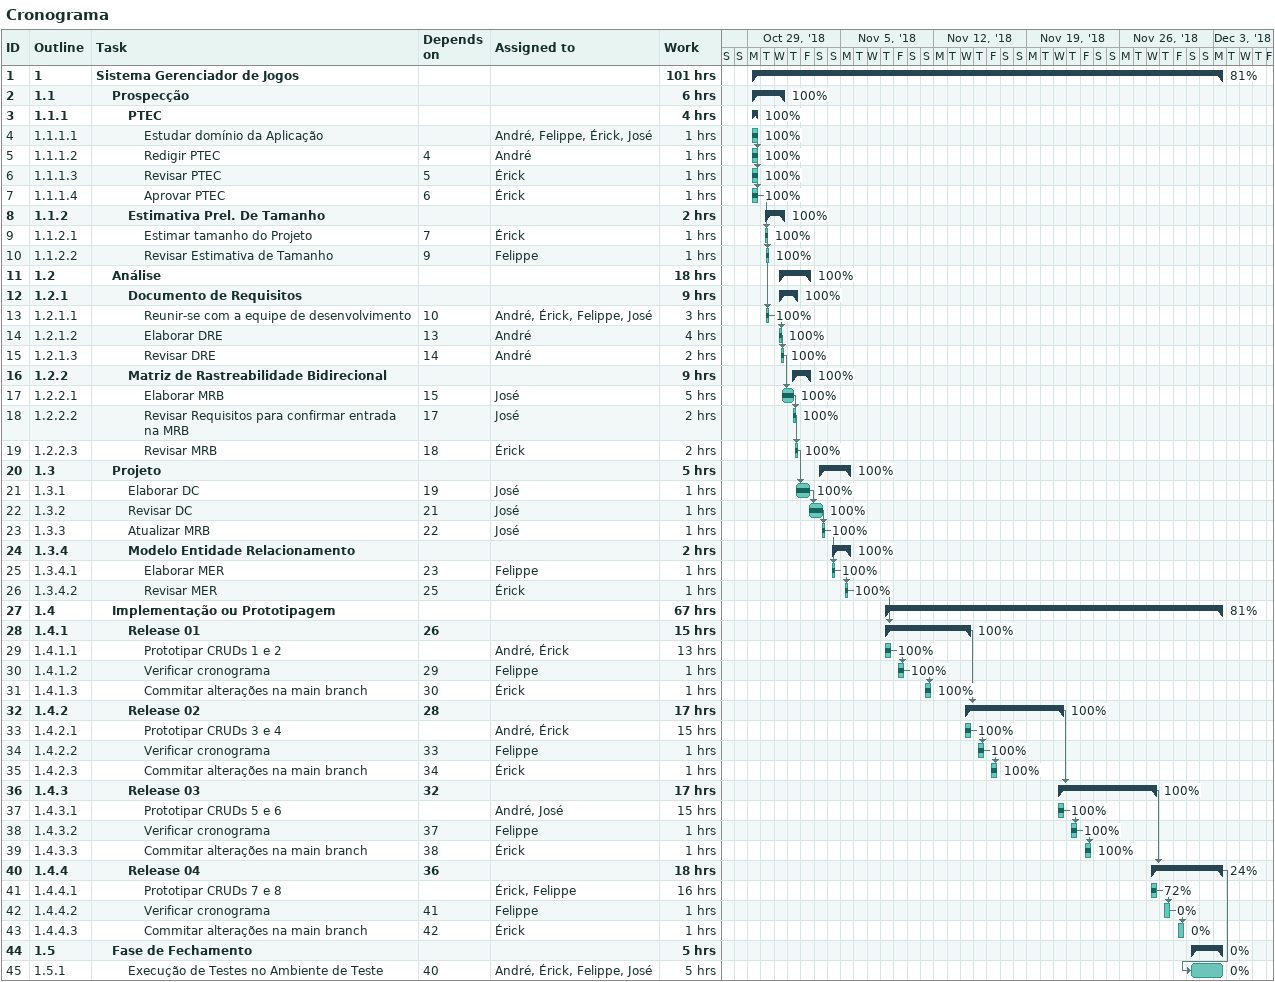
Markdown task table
Cronograma

| ID | WBS | Task | Start | Finish | Predecessors | Resources | % complete | Work (h) |
|---|---|---|---|---|---|---|---|---|
| 1 | 1 | **Sistema Gerenciador de Jogos** | 2018-10-29 | 2018-12-03 |  |  | 81 | 101 |
| 2 | 1.1 | **Prospecção** | 2018-10-29 | 2018-10-31 |  |  | 100 | 6 |
| 3 | 1.1.1 | **PTEC** | 2018-10-29 | 2018-10-29 |  |  | 100 | 4 |
| 4 | 1.1.1.1 | Estudar domínio da Aplicação | 2018-10-29 | 2018-10-29 |  | André, Felippe, Érick, José | 100 | 1 |
| 5 | 1.1.1.2 | Redigir PTEC | 2018-10-29 | 2018-10-29 | 4 | André | 100 | 1 |
| 6 | 1.1.1.3 | Revisar PTEC | 2018-10-29 | 2018-10-29 | 5 | Érick | 100 | 1 |
| 7 | 1.1.1.4 | Aprovar PTEC | 2018-10-29 | 2018-10-29 | 6 | Érick | 100 | 1 |
| 8 | 1.1.2 | **Estimativa Prel. De Tamanho** | 2018-10-30 | 2018-10-31 |  |  | 100 | 2 |
| 9 | 1.1.2.1 | Estimar tamanho do Projeto | 2018-10-30 | 2018-10-30 | 7 | Érick | 100 | 1 |
| 10 | 1.1.2.2 | Revisar Estimativa de Tamanho | 2018-10-30 | 2018-10-30 | 9 | Felippe | 100 | 1 |
| 11 | 1.2 | **Análise** | 2018-10-31 | 2018-11-02 |  |  | 100 | 18 |
| 12 | 1.2.1 | **Documento de Requisitos** | 2018-10-31 | 2018-11-01 |  |  | 100 | 9 |
| 13 | 1.2.1.1 | Reunir-se com a equipe de desenvolvimento | 2018-10-30 | 2018-10-30 | 10 | André, Érick, Felippe, José | 100 | 3 |
| 14 | 1.2.1.2 | Elaborar DRE | 2018-10-31 | 2018-10-31 | 13 | André | 100 | 4 |
| 15 | 1.2.1.3 | Revisar DRE | 2018-10-31 | 2018-10-31 | 14 | André | 100 | 2 |
| 16 | 1.2.2 | **Matriz de Rastreabilidade Bidirecional** | 2018-11-01 | 2018-11-02 |  |  | 100 | 9 |
| 17 | 1.2.2.1 | Elaborar MRB | 2018-10-31 | 2018-11-01 | 15 | José | 100 | 5 |
| 18 | 1.2.2.2 | Revisar Requisitos para confirmar entrada na MRB | 2018-11-01 | 2018-11-01 | 17 | José | 100 | 2 |
| 19 | 1.2.2.3 | Revisar MRB | 2018-11-01 | 2018-11-01 | 18 | Érick | 100 | 2 |
| 20 | 1.3 | **Projeto** | 2018-11-03 | 2018-11-05 |  |  | 100 | 5 |
| 21 | 1.3.1 | Elaborar DC | 2018-11-01 | 2018-11-02 | 19 | José | 100 | 1 |
| 22 | 1.3.2 | Revisar DC | 2018-11-02 | 2018-11-03 | 21 | José | 100 | 1 |
| 23 | 1.3.3 | Atualizar MRB | 2018-11-03 | 2018-11-03 | 22 | José | 100 | 1 |
| 24 | 1.3.4 | **Modelo Entidade Relacionamento** | 2018-11-04 | 2018-11-05 |  |  | 100 | 2 |
| 25 | 1.3.4.1 | Elaborar MER | 2018-11-04 | 2018-11-04 | 23 | Felippe | 100 | 1 |
| 26 | 1.3.4.2 | Revisar MER | 2018-11-05 | 2018-11-05 | 25 | Érick | 100 | 1 |
| 27 | 1.4 | **Implementação ou Prototipagem** | 2018-11-08 | 2018-12-03 |  |  | 81 | 67 |
| 28 | 1.4.1 | **Release 01** | 2018-11-08 | 2018-11-14 | 26 |  | 100 | 15 |
| 29 | 1.4.1.1 | Prototipar CRUDs 1 e 2 | 2018-11-08 | 2018-11-08 |  | André, Érick | 100 | 13 |
| 30 | 1.4.1.2 | Verificar cronograma | 2018-11-09 | 2018-11-09 | 29 | Felippe | 100 | 1 |
| 31 | 1.4.1.3 | Commitar alterações na main branch | 2018-11-11 | 2018-11-11 | 30 | Érick | 100 | 1 |
| 32 | 1.4.2 | **Release 02** | 2018-11-14 | 2018-11-21 | 28 |  | 100 | 17 |
| 33 | 1.4.2.1 | Prototipar CRUDs 3 e 4 | 2018-11-14 | 2018-11-14 |  | André, Érick | 100 | 15 |
| 34 | 1.4.2.2 | Verificar cronograma | 2018-11-15 | 2018-11-15 | 33 | Felippe | 100 | 1 |
| 35 | 1.4.2.3 | Commitar alterações na main branch | 2018-11-16 | 2018-11-16 | 34 | Érick | 100 | 1 |
| 36 | 1.4.3 | **Release 03** | 2018-11-21 | 2018-11-28 | 32 |  | 100 | 17 |
| 37 | 1.4.3.1 | Prototipar CRUDs 5 e 6 | 2018-11-21 | 2018-11-21 |  | André, José | 100 | 15 |
| 38 | 1.4.3.2 | Verificar cronograma | 2018-11-22 | 2018-11-22 | 37 | Felippe | 100 | 1 |
| 39 | 1.4.3.3 | Commitar alterações na main branch | 2018-11-23 | 2018-11-23 | 38 | Érick | 100 | 1 |
| 40 | 1.4.4 | **Release 04** | 2018-11-28 | 2018-12-03 | 36 |  | 24 | 18 |
| 41 | 1.4.4.1 | Prototipar CRUDs 7 e 8 | 2018-11-28 | 2018-11-28 |  | Érick, Felippe | 72 | 16 |
| 42 | 1.4.4.2 | Verificar cronograma | 2018-11-29 | 2018-11-29 | 41 | Felippe | 0 | 1 |
| 43 | 1.4.4.3 | Commitar alterações na main branch | 2018-11-30 | 2018-11-30 | 42 | Érick | 0 | 1 |
| 44 | 1.5 | **Fase de Fechamento** | 2018-12-01 | 2018-12-03 |  |  | 0 | 5 |
| 45 | 1.5.1 | Execução de Testes no Ambiente de Teste | 2018-12-01 | 2018-12-03 | 40 | André, Érick, Felippe, José | 0 | 5 |
